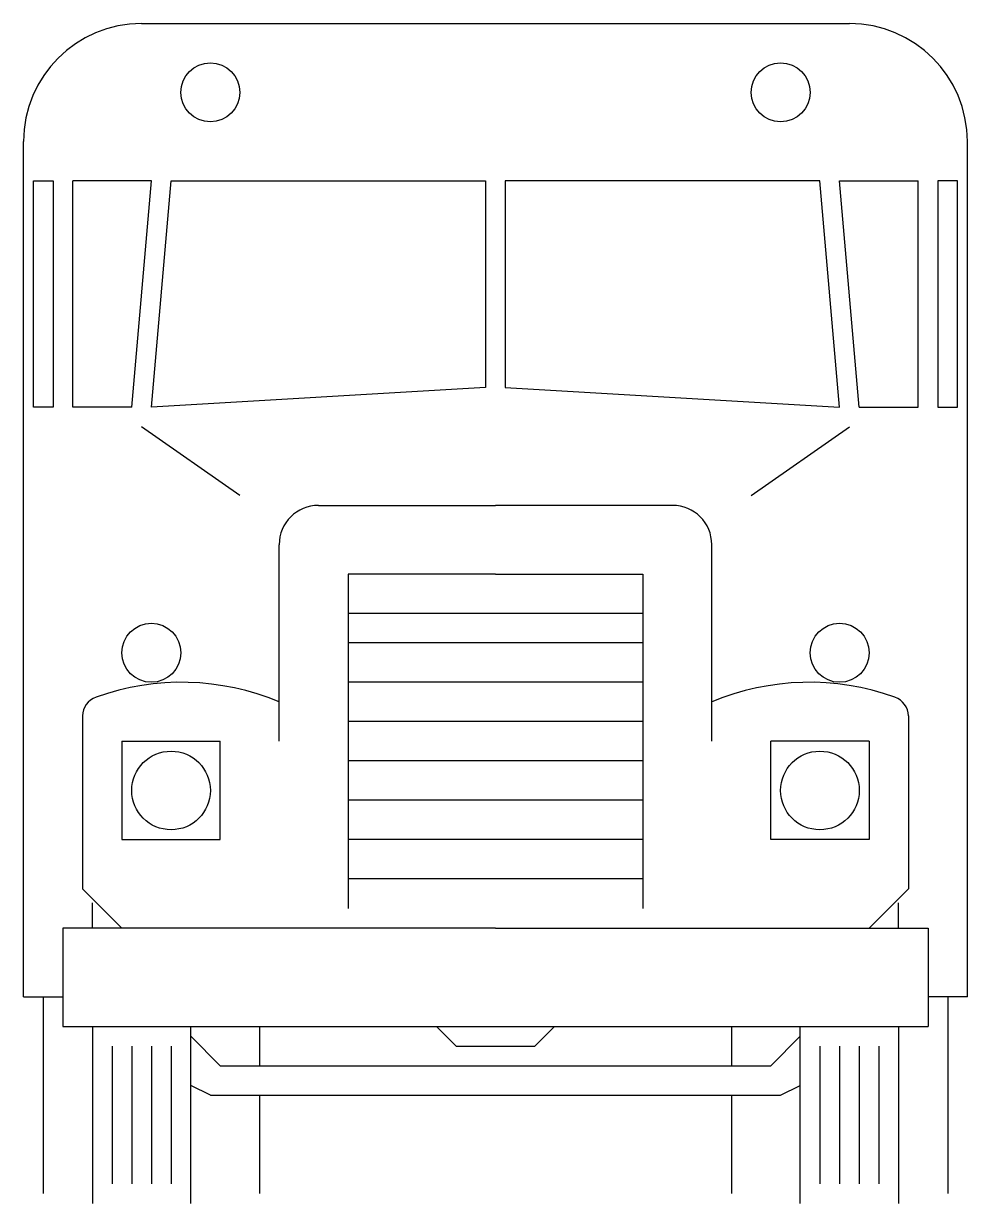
# Model space of a CAD drawing. Header units: millimetres. Extents: x -3171.21 to -3169.29, y 1905.04 to 1907.44.
import ezdxf

# ---------------------------------------------------------------- set-up
doc = ezdxf.new("R2010")
doc.units = ezdxf.units.MM
doc.header["$LTSCALE"] = 10
doc.layers.add('Veículos', color=2, linetype='Continuous')

msp = doc.modelspace()

# ---------------------------------------------------------------- linework, layer by layer
at = {"layer": 'Veículos'}
for p, q in [((-3170.9742, 1907.4396), (-3169.5342, 1907.4396)), ((-3171.2142, 1905.4596), (-3171.2142, 1907.1996)), ((-3169.2942, 1905.4596), (-3169.2942, 1907.1996)), ((-3171.1942, 1906.6596), (-3171.1942, 1907.1196)), ((-3171.1942, 1907.1196), (-3171.1542, 1907.1196)), ((-3171.1542, 1907.1196), (-3171.1542, 1906.6596)), ((-3171.1142, 1906.6596), (-3171.1142, 1907.1196)), ((-3170.9542, 1907.1196), (-3171.1142, 1907.1196)), ((-3170.9942, 1906.6596), (-3170.9542, 1907.1196)), ((-3170.9542, 1906.6596), (-3170.9142, 1907.1196)), ((-3170.9142, 1907.1196), (-3170.2742, 1907.1196)), ((-3170.2742, 1907.1196), (-3170.2742, 1906.6996)), ((-3169.5942, 1907.1196), (-3170.2342, 1907.1196)), ((-3170.2342, 1907.1196), (-3170.2342, 1906.6996)), ((-3169.5542, 1906.6596), (-3169.5942, 1907.1196)), ((-3169.5542, 1907.1196), (-3169.3942, 1907.1196)), ((-3169.5142, 1906.6596), (-3169.5542, 1907.1196)), ((-3169.3942, 1906.6596), (-3169.3942, 1907.1196)), ((-3169.3542, 1907.1196), (-3169.3542, 1906.6596)), ((-3169.3142, 1907.1196), (-3169.3542, 1907.1196)), ((-3169.3142, 1906.6596), (-3169.3142, 1907.1196)), ((-3170.2742, 1906.6996), (-3170.9542, 1906.6596)), ((-3170.2342, 1906.6996), (-3169.5542, 1906.6596)), ((-3171.1542, 1906.6596), (-3171.1942, 1906.6596)), ((-3170.9942, 1906.6596), (-3171.1142, 1906.6596)), ((-3169.5142, 1906.6596), (-3169.3942, 1906.6596)), ((-3169.3542, 1906.6596), (-3169.3142, 1906.6596)), ((-3170.7742, 1906.4796), (-3170.9742, 1906.6196)), ((-3169.7342, 1906.4796), (-3169.5342, 1906.6196)), ((-3170.6142, 1906.4596), (-3170.2542, 1906.4596)), ((-3169.8942, 1906.4596), (-3170.2542, 1906.4596)), ((-3170.6942, 1905.9796), (-3170.6942, 1906.3796)), ((-3169.8142, 1905.9796), (-3169.8142, 1906.3796)), ((-3170.2542, 1906.3196), (-3170.5542, 1906.3196)), ((-3170.5542, 1906.3196), (-3170.5542, 1905.6396)), ((-3170.2542, 1906.3196), (-3169.9542, 1906.3196)), ((-3169.9542, 1906.3196), (-3169.9542, 1905.6396)), ((-3169.9542, 1906.2396), (-3170.5542, 1906.2396)), ((-3169.9542, 1906.1796), (-3170.5542, 1906.1796)), ((-3169.9542, 1906.0996), (-3170.5542, 1906.0996)), ((-3171.0942, 1906.0312), (-3171.0942, 1905.6796)), ((-3169.9542, 1906.0196), (-3170.5542, 1906.0196)), ((-3169.4142, 1906.0312), (-3169.4142, 1905.6796)), ((-3171.0142, 1905.9796), (-3170.8142, 1905.9796)), ((-3171.0142, 1905.9796), (-3171.0142, 1905.7796)), ((-3170.8142, 1905.7796), (-3170.8142, 1905.9796)), ((-3169.6942, 1905.7796), (-3169.6942, 1905.9796)), ((-3169.4942, 1905.9796), (-3169.6942, 1905.9796)), ((-3169.4942, 1905.9796), (-3169.4942, 1905.7796)), ((-3169.9542, 1905.9396), (-3170.5542, 1905.9396)), ((-3169.9542, 1905.8596), (-3170.5542, 1905.8596)), ((-3171.0142, 1905.7796), (-3170.8142, 1905.7796)), ((-3169.9542, 1905.7796), (-3170.5542, 1905.7796)), ((-3169.4942, 1905.7796), (-3169.6942, 1905.7796)), ((-3169.9542, 1905.6996), (-3170.5542, 1905.6996)), ((-3171.0142, 1905.5996), (-3171.0942, 1905.6796)), ((-3169.4942, 1905.5996), (-3169.4142, 1905.6796)), ((-3171.0742, 1905.5996), (-3171.0742, 1905.6508)), ((-3169.4342, 1905.5996), (-3169.4342, 1905.6508)), ((-3170.2542, 1905.5996), (-3171.1342, 1905.5996)), ((-3171.1342, 1905.5996), (-3171.1342, 1905.3996)), ((-3170.2542, 1905.5996), (-3169.3742, 1905.5996)), ((-3169.3742, 1905.5996), (-3169.3742, 1905.3996)), ((-3171.2142, 1905.4596), (-3171.1342, 1905.4596)), ((-3171.1742, 1905.4596), (-3171.1742, 1905.0596)), ((-3169.2942, 1905.4596), (-3169.3742, 1905.4596)), ((-3169.3342, 1905.4596), (-3169.3342, 1905.0596)), ((-3171.1342, 1905.3996), (-3169.3742, 1905.3996)), ((-3171.0742, 1905.3996), (-3171.0742, 1905.0396)), ((-3170.8742, 1905.0396), (-3170.8742, 1905.3996)), ((-3170.7342, 1905.3996), (-3170.7342, 1905.3196)), ((-3170.3742, 1905.3996), (-3170.3342, 1905.3596)), ((-3170.1342, 1905.3996), (-3170.1742, 1905.3596)), ((-3169.7742, 1905.3996), (-3169.7742, 1905.3196)), ((-3169.6342, 1905.0396), (-3169.6342, 1905.3996)), ((-3169.4342, 1905.3996), (-3169.4342, 1905.0396)), ((-3170.8142, 1905.3196), (-3170.8742, 1905.3796)), ((-3169.6942, 1905.3196), (-3169.6342, 1905.3796)), ((-3171.0342, 1905.3596), (-3171.0342, 1905.0796)), ((-3170.9942, 1905.3596), (-3170.9942, 1905.0796)), ((-3170.9542, 1905.3596), (-3170.9542, 1905.0796)), ((-3170.9142, 1905.3596), (-3170.9142, 1905.0796)), ((-3170.3342, 1905.3596), (-3170.1742, 1905.3596)), ((-3169.5942, 1905.3596), (-3169.5942, 1905.0796)), ((-3169.5542, 1905.3596), (-3169.5542, 1905.0796)), ((-3169.5142, 1905.3596), (-3169.5142, 1905.0796)), ((-3169.4742, 1905.3596), (-3169.4742, 1905.0796)), ((-3170.8142, 1905.3196), (-3169.6942, 1905.3196)), ((-3170.8342, 1905.2596), (-3170.8742, 1905.2796)), ((-3169.6742, 1905.2596), (-3169.6342, 1905.2796)), ((-3170.8342, 1905.2596), (-3169.6742, 1905.2596)), ((-3170.7342, 1905.2596), (-3170.7342, 1905.0596)), ((-3169.7742, 1905.2596), (-3169.7742, 1905.0596))]:
    msp.add_line(p, q, dxfattribs=at)
for centre, radius in [((-3170.8342, 1907.2996), 0.06), ((-3169.6742, 1907.2996), 0.06), ((-3170.9542, 1906.1596), 0.06), ((-3169.5542, 1906.1596), 0.06), ((-3170.9142, 1905.8796), 0.08), ((-3169.5942, 1905.8796), 0.08)]:
    msp.add_circle(centre, radius, dxfattribs=at)
for centre, radius, start, end in [((-3170.9742, 1907.1996), 0.24, 90, 180), ((-3169.5342, 1907.1996), 0.24, 0, 90), ((-3170.6142, 1906.3796), 0.08, 90, 180), ((-3169.8942, 1906.3796), 0.08, 0, 90), ((-3170.8927, 1905.588), 0.5117, 67.1637, 109.8532), ((-3169.6156, 1905.588), 0.5117, 70.1468, 112.8363), ((-3171.0542, 1906.0312), 0.04, 107.9695, 180), ((-3169.4542, 1906.0312), 0.04, 0, 72.0305)]:
    msp.add_arc(centre, radius, start, end, dxfattribs=at)

doc.saveas('drawing.dxf')
